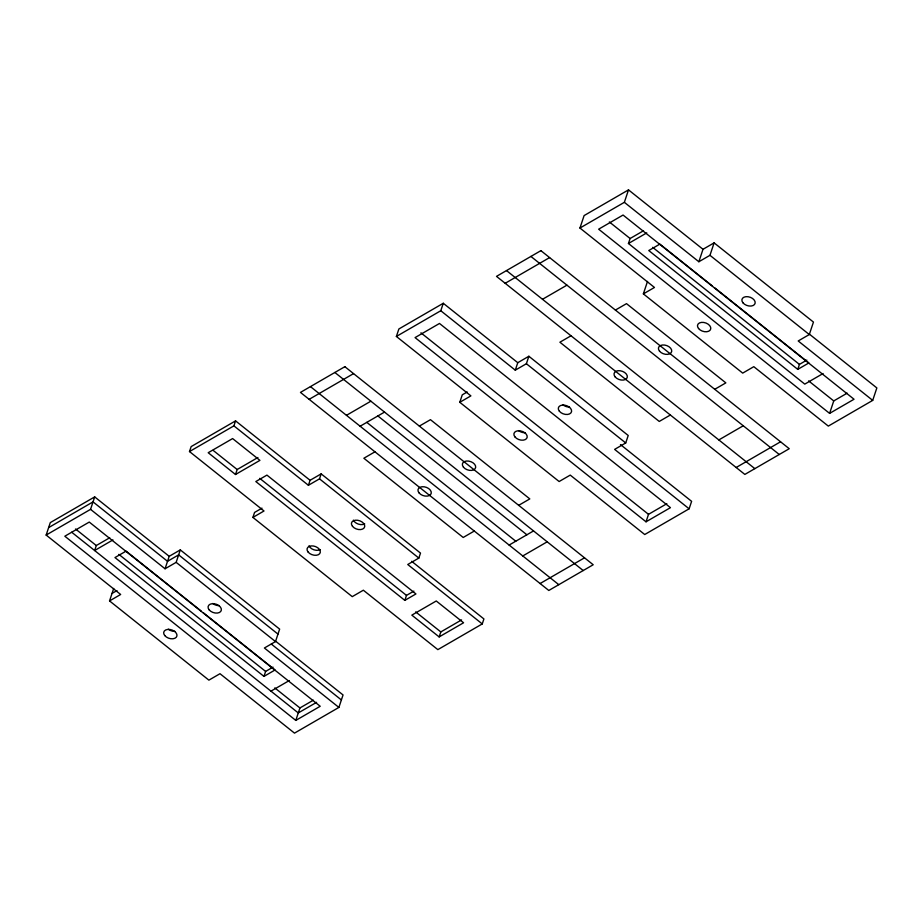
<?xml version="1.0" encoding="UTF-8"?>
<svg xmlns="http://www.w3.org/2000/svg" width="923" height="923" viewBox="0 0 923 923"><rect width="100%" height="100%" fill="white"/><g stroke="black" fill="none" stroke-linecap="round" stroke-linejoin="round"><path stroke-width="1.38" d="M338.891 707.422L294.495 733.127L219.997 673.709L208.886 680.136L109.549 600.919L120.659 594.481L46.15 535.063L50.292 522.614L94.688 496.897L169.197 556.315L180.297 549.889L279.634 629.117L275.492 641.577L264.393 648.004L338.891 707.422L343.044 694.961L275.204 640.862M46.15 535.063L90.546 509.358L94.688 496.897M109.722 537.763L96.292 545.539L94.642 550.523L112.952 539.92M109.549 600.919L113.702 588.459M482.256 623.925L437.848 649.63L363.35 590.212L352.251 596.639L252.914 517.422L264.013 510.984L189.503 451.566L191.165 446.594L235.561 420.876L310.07 480.295L321.169 473.868L420.507 553.096L418.846 558.08L407.747 564.507L482.256 623.925L483.906 618.941L411.635 561.299M90.546 509.358L165.055 568.776L169.197 556.315M165.055 568.776L176.155 562.349L180.297 549.889M189.503 451.566L233.911 425.861L235.561 420.876M235.503 474.503L259.928 460.369L232.608 438.575L208.194 452.72L235.503 474.503L237.165 469.519L257.921 457.508M252.914 517.422L254.563 512.438L261.97 508.146M233.911 425.861L308.409 485.279L310.07 480.295M308.409 485.279L319.508 478.852L321.169 473.868M201.122 611.003L126.059 551.135L114.96 557.561L263.966 676.397L265.616 671.425L273.023 667.133M689.123 508.804L644.727 534.521L570.229 475.103L559.13 481.529L459.792 402.301L470.892 395.875L396.382 336.457L398.874 328.98L443.271 303.275L517.768 362.693L528.867 356.266L628.217 435.483L625.725 442.959L614.626 449.386L689.123 508.804L691.615 501.339L620.452 444.574M295.798 720.413L320.212 706.268L89.254 522.072L64.829 536.217L295.798 720.413L299.94 707.953L313.37 700.176M396.382 336.457L440.779 310.739L443.271 303.275M459.792 402.301L462.273 394.825L467.211 391.975M404.839 600.377L415.938 593.95L266.932 475.114L255.821 481.541L404.839 600.377L406.489 595.393L413.896 591.112M440.779 310.739L515.288 370.169L517.768 362.693M515.288 370.169L526.387 363.731L528.867 356.266M439.152 636.916L463.577 622.771L436.256 600.988L411.831 615.133L439.152 636.916L440.813 631.932L461.569 619.91M872.708 400.386L828.312 426.103L753.803 366.685L742.703 373.111L643.366 293.883L654.465 287.457L579.956 228.039L584.109 215.578L628.505 189.873L703.003 249.291L714.114 242.864L813.451 322.081L809.298 334.541L798.199 340.968L872.708 400.386L876.85 387.937L809.021 333.838M579.956 228.039L624.363 202.322L628.505 189.873M823.085 373.515L804.775 384.118L628.448 243.499L630.109 238.515L643.539 230.738M643.366 293.883L647.508 281.423M624.363 202.322L698.861 261.74L703.003 249.291M698.861 261.74L709.96 255.313L714.114 242.864M646.031 521.807L670.444 507.662L439.486 323.465L415.062 337.599L646.031 521.807L648.511 514.33L666.833 503.716M712.521 286.107L659.864 244.11L648.765 250.537L797.772 369.373L799.433 364.389L806.829 360.108M829.604 413.389L854.029 399.244L623.06 215.047L598.646 229.181L829.604 413.389L833.746 400.928L847.176 393.152M48.642 527.598L93.038 501.881L167.536 561.299L178.635 554.873L277.973 634.101M505.193 283.292L549.6 257.586M309.147 399.336L353.544 373.619M628.448 243.499L646.758 232.896M542.505 299.294L566.93 285.161M346.46 415.327L370.873 401.193M360.12 426.23L384.533 412.085M112.041 593.443L116.979 590.582M571.014 335.787L559.903 342.214L659.253 421.442L670.352 415.004M615.41 310.07L626.509 303.644L725.847 382.872L714.748 389.298M374.957 451.82L363.858 458.246L463.196 537.474L474.295 531.048M419.354 426.103L430.464 419.677L529.802 498.905L518.703 505.331M263.966 676.397L275.066 669.971L203.36 612.791M797.772 369.373L808.871 362.947L714.76 287.884M509.127 545.066L533.54 530.921M270.958 691.154L289.28 680.551M718.832 439.925L743.246 425.78M522.776 555.958L547.201 541.813M316.601 702.334L298.279 712.937L71.694 532.225M736.162 467.5L780.558 441.782M540.105 583.532L584.513 557.815M709.96 255.313L809.298 334.541M652.665 247.341L799.433 364.389M609.342 221.958L630.109 238.515M808.617 380.887L833.746 400.928M530.91 256.432L779.266 454.497M506.496 270.577L754.841 468.642M526.387 363.731L625.725 442.959M420.934 332.822L648.511 514.33M334.864 372.477L583.209 570.541M377.876 415.938L526.883 534.775M366.777 422.365L515.784 541.213M310.451 386.61L558.796 584.674M319.508 478.852L418.846 558.08M259.721 478.345L406.489 595.393M213.121 450.355L237.165 469.519M415.673 611.891L440.813 631.932M176.155 562.349L275.492 641.577M271.327 644.069L341.383 699.946M118.859 554.365L265.616 671.425M75.536 528.983L96.292 545.539M274.8 687.912L299.94 707.953M569.526 407.02A6.865 4.419 18.4 0 1 563.007 404.874M525.129 432.725A6.865 4.419 18.4 0 1 518.599 430.579M320.304 549.577A6.865 4.419 18.4 0 1 309.009 545.862M364.7 523.872A6.865 4.419 18.4 0 1 353.405 520.157M219.293 605.626A6.865 4.419 18.4 0 1 212.775 603.48M174.885 631.344A6.865 4.419 18.4 0 1 168.367 629.198M540.901 250.652L496.505 276.369L744.849 474.422L789.246 448.716L540.901 250.652M344.856 366.685L300.46 392.402L548.804 590.466L593.201 564.749L344.856 366.685M742.957 302.813A6.865 4.419 18.4 0 0 754.483 304.521A6.865 4.419 18.4 0 0 748.161 296.745A6.865 4.419 18.4 0 0 742.957 302.813M698.561 328.53A6.865 4.419 18.4 0 0 710.075 330.226A6.865 4.419 18.4 0 0 703.764 322.45A6.865 4.419 18.4 0 0 698.561 328.53M659.507 351.144A6.865 4.419 18.4 0 0 671.021 352.851A6.865 4.419 18.4 0 0 664.71 345.064A6.865 4.419 18.4 0 0 659.507 351.144M615.099 376.849A6.865 4.419 18.4 0 0 626.625 378.557A6.865 4.419 18.4 0 0 620.302 370.781A6.865 4.419 18.4 0 0 615.099 376.849M559.384 411.231A6.865 4.419 18.4 0 0 570.899 412.939A6.865 4.419 18.4 0 0 564.588 405.162A6.865 4.419 18.4 0 0 559.384 411.231M514.976 436.948A6.865 4.419 18.4 0 0 526.502 438.644A6.865 4.419 18.4 0 0 520.18 430.868A6.865 4.419 18.4 0 0 514.976 436.948M463.45 467.176A6.865 4.419 18.4 0 0 474.976 468.884A6.865 4.419 18.4 0 0 468.653 461.096A6.865 4.419 18.4 0 0 463.45 467.176M419.054 492.894A6.865 4.419 18.4 0 0 430.579 494.59A6.865 4.419 18.4 0 0 424.257 486.813A6.865 4.419 18.4 0 0 419.054 492.894M352.505 526.352A6.865 4.419 18.4 0 0 364.031 528.048A6.865 4.419 18.4 0 0 357.709 520.272A6.865 4.419 18.4 0 0 352.505 526.352M308.109 552.058A6.865 4.419 18.4 0 0 319.623 553.765A6.865 4.419 18.4 0 0 313.312 545.989A6.865 4.419 18.4 0 0 308.109 552.058M209.152 609.849A6.865 4.419 18.4 0 0 220.666 611.545A6.865 4.419 18.4 0 0 214.355 603.769A6.865 4.419 18.4 0 0 209.152 609.849M164.744 635.555A6.865 4.419 18.4 0 0 176.27 637.262A6.865 4.419 18.4 0 0 169.947 629.486A6.865 4.419 18.4 0 0 164.744 635.555"/></g></svg>
